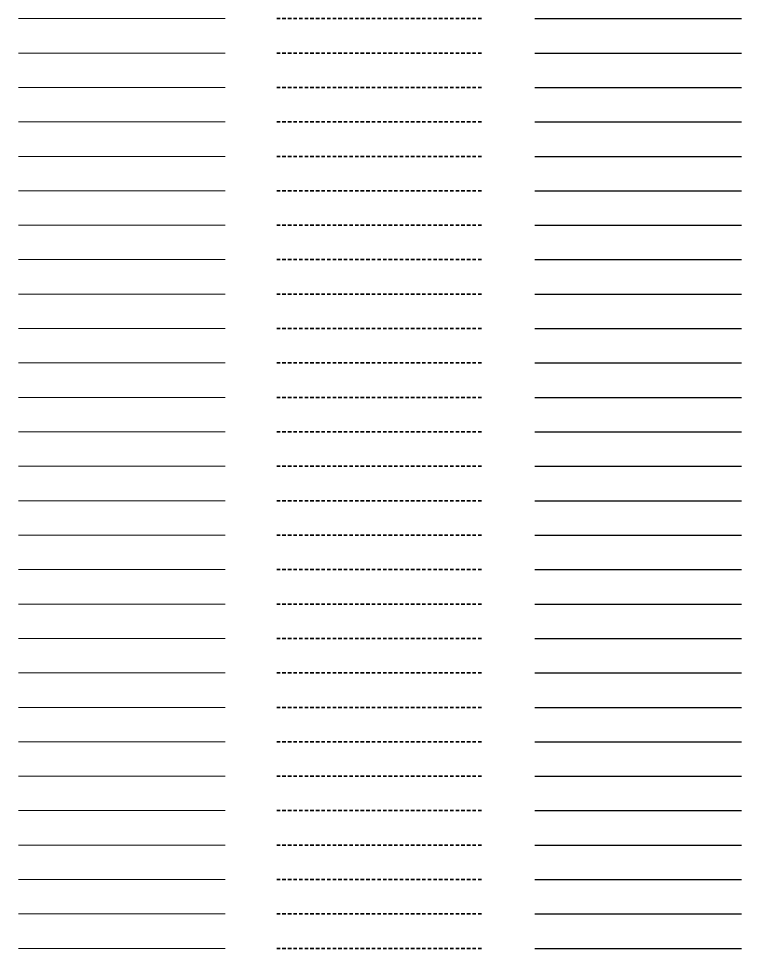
# Model space of a CAD drawing. Header units: metres. Extents: x -170 to 2070, y -13 to 17840.
# Drawn here: x 150 to 570, y 16740 to 17280 of the extents above; entities that cross this region are included whole.
import ezdxf

# ---------------------------------------------------------------- set-up
doc = ezdxf.new("R2010")
doc.units = ezdxf.units.M
doc.linetypes.add('KL-SO', pattern=[3.25, 2, -1.25])
for name, color, linetype, lineweight in [('B-OI-KL-ET_OV_AANSLUITNET_230 V_4x150Al as50Cu-G', 14, 'Continuous', 18), ('B-OI-KL-ET_OV_AANSLUITNET_230 V_4x16Cu as16-G', 14, 'Continuous', 18), ('B-OI-KL-ET_OV_AANSLUITNET_230 V_4x2.5Cu as2.5-G', 14, 'Continuous', 18), ('B-OI-KL-ET_OV_AANSLUITNET_230 V_4x50Al 4x2.5Cu as25Cu-G', 14, 'Continuous', 18), ('B-OI-KL-ET_OV_AANSLUITNET_230 V_4x6Cu as6-G', 14, 'Continuous', 18), ('B-OI-KL-ET_OV_AANSLUITNET_230 V_4x95Al 4x6Cu as35Cu-G', 14, 'Continuous', 18), ('B-OI-KL-ET_OV_AANSLUITNET_230 V_5x10Cu-G', 14, 'Continuous', 18), ('B-OI-KL-ET_OV_AANSLUITNET_230 V_5x16Cu-G', 14, 'Continuous', 18), ('B-OI-KL-ET_OV_AANSLUITNET_230 V_OVERIG-G', 14, 'Continuous', 18), ('B-OI-KL-ET_OV_AANSLUITNET_400 V_2x2.5Cu as2.5-G', 14, 'Continuous', 18), ('B-OI-KL-ET_OV_AANSLUITNET_400 V_3x10Cu as10-G', 14, 'Continuous', 18), ('B-OI-KL-ET_OV_AANSLUITNET_400 V_3x2.5Cu as2.5-G', 14, 'Continuous', 18), ('B-OI-KL-ET_OV_AANSLUITNET_400 V_3x6Cu as6-G', 14, 'Continuous', 18), ('B-OI-KL-ET_OV_AANSLUITNET_400 V_4x10Cu as10-G', 14, 'Continuous', 18), ('B-OI-KL-ET_OV_AANSLUITNET_400 V_4x150Al 4x6Cu as50Cu-G', 14, 'Continuous', 18), ('B-OI-KL-ET_OV_AANSLUITNET_400 V_4x150Al as50Cu-G', 14, 'Continuous', 18), ('B-OI-KL-ET_OV_AANSLUITNET_400 V_4x16Cu as16-G', 14, 'Continuous', 18), ('B-OI-KL-ET_OV_AANSLUITNET_400 V_4x2.5Cu as2.5-G', 14, 'Continuous', 18), ('B-OI-KL-ET_OV_AANSLUITNET_400 V_4x50Al 4x2.5Cu as25Cu-G', 14, 'Continuous', 18), ('B-OI-KL-ET_OV_AANSLUITNET_400 V_4x6Cu as6-G', 14, 'Continuous', 18), ('B-OI-KL-ET_OV_AANSLUITNET_400 V_4x95Al 4x6Cu as35Cu-G', 14, 'Continuous', 18), ('B-OI-KL-ET_OV_AANSLUITNET_400 V_5x10Cu-G', 14, 'Continuous', 18), ('B-OI-KL-ET_OV_AANSLUITNET_400 V_5x16Cu-G', 14, 'Continuous', 18), ('B-OI-KL-ET_OV_AANSLUITNET_400 V_OVERIG-G', 14, 'Continuous', 18), ('B-OI-KL-ET_OV_DISTRIBUTIE_230 V_2x2.5Cu as2.5-G', 14, 'Continuous', 18), ('B-OI-KL-ET_OV_DISTRIBUTIE_230 V_3x10Cu as10-G', 14, 'Continuous', 18), ('B-OI-KL-ET_OV_DISTRIBUTIE_230 V_3x2.5Cu as2.5-G', 14, 'Continuous', 18), ('B-OI-KL-ET_OV_DISTRIBUTIE_230 V_3x6Cu as6-G', 14, 'Continuous', 18), ('N-OI-KL-ET_OV_AANSLUITNET_230 V_4x150Al as50Cu-G', 14, 'KL-SO', 35), ('N-OI-KL-ET_OV_AANSLUITNET_230 V_4x16Cu as16-G', 14, 'KL-SO', 35), ('N-OI-KL-ET_OV_AANSLUITNET_230 V_4x2.5Cu as2.5-G', 14, 'KL-SO', 35), ('N-OI-KL-ET_OV_AANSLUITNET_230 V_4x50Al 4x2.5Cu as25Cu-G', 14, 'KL-SO', 35), ('N-OI-KL-ET_OV_AANSLUITNET_230 V_4x6Cu as6-G', 14, 'KL-SO', 35), ('N-OI-KL-ET_OV_AANSLUITNET_230 V_4x95Al 4x6Cu as35Cu-G', 14, 'KL-SO', 35), ('N-OI-KL-ET_OV_AANSLUITNET_230 V_5x10Cu-G', 14, 'KL-SO', 35), ('N-OI-KL-ET_OV_AANSLUITNET_230 V_5x16Cu-G', 14, 'KL-SO', 35), ('N-OI-KL-ET_OV_AANSLUITNET_230 V_OVERIG-G', 14, 'KL-SO', 35), ('N-OI-KL-ET_OV_AANSLUITNET_400 V_2x2.5Cu as2.5-G', 14, 'KL-SO', 35), ('N-OI-KL-ET_OV_AANSLUITNET_400 V_3x10Cu as10-G', 14, 'KL-SO', 35), ('N-OI-KL-ET_OV_AANSLUITNET_400 V_3x2.5Cu as2.5-G', 14, 'KL-SO', 35), ('N-OI-KL-ET_OV_AANSLUITNET_400 V_3x6Cu as6-G', 14, 'KL-SO', 35), ('N-OI-KL-ET_OV_AANSLUITNET_400 V_4x10Cu as10-G', 14, 'KL-SO', 35), ('N-OI-KL-ET_OV_AANSLUITNET_400 V_4x150Al 4x6Cu as50Cu-G', 14, 'KL-SO', 35), ('N-OI-KL-ET_OV_AANSLUITNET_400 V_4x150Al as50Cu-G', 14, 'KL-SO', 35), ('N-OI-KL-ET_OV_AANSLUITNET_400 V_4x16Cu as16-G', 14, 'KL-SO', 35), ('N-OI-KL-ET_OV_AANSLUITNET_400 V_4x2.5Cu as2.5-G', 14, 'KL-SO', 35), ('N-OI-KL-ET_OV_AANSLUITNET_400 V_4x50Al 4x2.5Cu as25Cu-G', 14, 'KL-SO', 35), ('N-OI-KL-ET_OV_AANSLUITNET_400 V_4x6Cu as6-G', 14, 'KL-SO', 35), ('N-OI-KL-ET_OV_AANSLUITNET_400 V_4x95Al 4x6Cu as35Cu-G', 14, 'KL-SO', 35), ('N-OI-KL-ET_OV_AANSLUITNET_400 V_5x10Cu-G', 14, 'KL-SO', 35), ('N-OI-KL-ET_OV_AANSLUITNET_400 V_5x16Cu-G', 14, 'KL-SO', 35), ('N-OI-KL-ET_OV_AANSLUITNET_400 V_OVERIG-G', 14, 'KL-SO', 35), ('N-OI-KL-ET_OV_DISTRIBUTIE_230 V_2x2.5Cu as2.5-G', 14, 'KL-SO', 35), ('N-OI-KL-ET_OV_DISTRIBUTIE_230 V_3x10Cu as10-G', 14, 'KL-SO', 35), ('N-OI-KL-ET_OV_DISTRIBUTIE_230 V_3x2.5Cu as2.5-G', 14, 'KL-SO', 35), ('N-OI-KL-ET_OV_DISTRIBUTIE_230 V_3x6Cu as6-G', 14, 'KL-SO', 35), ('V-OI-KL-ET_OV_AANSLUITNET_230 V_4x150Al as50Cu-G', 14, 'V-KL-SO', 25), ('V-OI-KL-ET_OV_AANSLUITNET_230 V_4x16Cu as16-G', 14, 'V-KL-SO', 25), ('V-OI-KL-ET_OV_AANSLUITNET_230 V_4x2.5Cu as2.5-G', 14, 'V-KL-SO', 25), ('V-OI-KL-ET_OV_AANSLUITNET_230 V_4x50Al 4x2.5Cu as25Cu-G', 14, 'V-KL-SO', 25), ('V-OI-KL-ET_OV_AANSLUITNET_230 V_4x6Cu as6-G', 14, 'V-KL-SO', 25), ('V-OI-KL-ET_OV_AANSLUITNET_230 V_4x95Al 4x6Cu as35Cu-G', 14, 'V-KL-SO', 25), ('V-OI-KL-ET_OV_AANSLUITNET_230 V_5x10Cu-G', 14, 'V-KL-SO', 25), ('V-OI-KL-ET_OV_AANSLUITNET_230 V_5x16Cu-G', 14, 'V-KL-SO', 25), ('V-OI-KL-ET_OV_AANSLUITNET_230 V_OVERIG-G', 14, 'V-KL-SO', 25), ('V-OI-KL-ET_OV_AANSLUITNET_400 V_2x2.5Cu as2.5-G', 14, 'V-KL-SO', 25), ('V-OI-KL-ET_OV_AANSLUITNET_400 V_3x10Cu as10-G', 14, 'V-KL-SO', 25), ('V-OI-KL-ET_OV_AANSLUITNET_400 V_3x2.5Cu as2.5-G', 14, 'V-KL-SO', 25), ('V-OI-KL-ET_OV_AANSLUITNET_400 V_3x6Cu as6-G', 14, 'V-KL-SO', 25), ('V-OI-KL-ET_OV_AANSLUITNET_400 V_4x10Cu as10-G', 14, 'V-KL-SO', 25), ('V-OI-KL-ET_OV_AANSLUITNET_400 V_4x150Al 4x6Cu as50Cu-G', 14, 'V-KL-SO', 25), ('V-OI-KL-ET_OV_AANSLUITNET_400 V_4x150Al as50Cu-G', 14, 'V-KL-SO', 25), ('V-OI-KL-ET_OV_AANSLUITNET_400 V_4x16Cu as16-G', 14, 'V-KL-SO', 25), ('V-OI-KL-ET_OV_AANSLUITNET_400 V_4x2.5Cu as2.5-G', 14, 'V-KL-SO', 25), ('V-OI-KL-ET_OV_AANSLUITNET_400 V_4x50Al 4x2.5Cu as25Cu-G', 14, 'V-KL-SO', 25), ('V-OI-KL-ET_OV_AANSLUITNET_400 V_4x6Cu as6-G', 14, 'V-KL-SO', 25), ('V-OI-KL-ET_OV_AANSLUITNET_400 V_4x95Al 4x6Cu as35Cu-G', 14, 'V-KL-SO', 25), ('V-OI-KL-ET_OV_AANSLUITNET_400 V_5x10Cu-G', 14, 'V-KL-SO', 25), ('V-OI-KL-ET_OV_AANSLUITNET_400 V_5x16Cu-G', 14, 'V-KL-SO', 25), ('V-OI-KL-ET_OV_AANSLUITNET_400 V_OVERIG-G', 14, 'V-KL-SO', 25), ('V-OI-KL-ET_OV_DISTRIBUTIE_230 V_2x2.5Cu as2.5-G', 14, 'V-KL-SO', 25), ('V-OI-KL-ET_OV_DISTRIBUTIE_230 V_3x10Cu as10-G', 14, 'V-KL-SO', 25), ('V-OI-KL-ET_OV_DISTRIBUTIE_230 V_3x2.5Cu as2.5-G', 14, 'V-KL-SO', 25), ('V-OI-KL-ET_OV_DISTRIBUTIE_230 V_3x6Cu as6-G', 14, 'V-KL-SO', 25)]:
    doc.layers.add(name, color=color, linetype=linetype, lineweight=lineweight)
doc.linetypes.add('V-KL-SO', pattern='A,2,[24,nlcs.shx,S=0.75,R=0,X=0,Y=0],2', length=4)

msp = doc.modelspace()

# ---------------------------------------------------------------- linework, layer by layer
at = {"layer": 'B-OI-KL-ET_OV_AANSLUITNET_230 V_4x150Al as50Cu-G'}
msp.add_line((150, 16740), (270, 16740), dxfattribs=at)
at = {"layer": 'B-OI-KL-ET_OV_AANSLUITNET_230 V_4x16Cu as16-G'}
msp.add_line((150, 16760), (270, 16760), dxfattribs=at)
at = {"layer": 'B-OI-KL-ET_OV_AANSLUITNET_230 V_4x2.5Cu as2.5-G'}
msp.add_line((150, 16780), (270, 16780), dxfattribs=at)
at = {"layer": 'B-OI-KL-ET_OV_AANSLUITNET_230 V_4x50Al 4x2.5Cu as25Cu-G'}
msp.add_line((150, 16800), (270, 16800), dxfattribs=at)
at = {"layer": 'B-OI-KL-ET_OV_AANSLUITNET_230 V_4x6Cu as6-G'}
msp.add_line((150, 16820), (270, 16820), dxfattribs=at)
at = {"layer": 'B-OI-KL-ET_OV_AANSLUITNET_230 V_4x95Al 4x6Cu as35Cu-G'}
msp.add_line((150, 16840), (270, 16840), dxfattribs=at)
at = {"layer": 'B-OI-KL-ET_OV_AANSLUITNET_230 V_5x10Cu-G'}
msp.add_line((150, 16860), (270, 16860), dxfattribs=at)
at = {"layer": 'B-OI-KL-ET_OV_AANSLUITNET_230 V_5x16Cu-G'}
msp.add_line((150, 16880), (270, 16880), dxfattribs=at)
at = {"layer": 'B-OI-KL-ET_OV_AANSLUITNET_230 V_OVERIG-G'}
msp.add_line((150, 16900), (270, 16900), dxfattribs=at)
at = {"layer": 'B-OI-KL-ET_OV_AANSLUITNET_400 V_2x2.5Cu as2.5-G'}
msp.add_line((150, 16920), (270, 16920), dxfattribs=at)
at = {"layer": 'B-OI-KL-ET_OV_AANSLUITNET_400 V_3x10Cu as10-G'}
msp.add_line((150, 16940), (270, 16940), dxfattribs=at)
at = {"layer": 'B-OI-KL-ET_OV_AANSLUITNET_400 V_3x2.5Cu as2.5-G'}
msp.add_line((150, 16960), (270, 16960), dxfattribs=at)
at = {"layer": 'B-OI-KL-ET_OV_AANSLUITNET_400 V_3x6Cu as6-G'}
msp.add_line((150, 16980), (270, 16980), dxfattribs=at)
at = {"layer": 'B-OI-KL-ET_OV_AANSLUITNET_400 V_4x10Cu as10-G'}
msp.add_line((150, 17000), (270, 17000), dxfattribs=at)
at = {"layer": 'B-OI-KL-ET_OV_AANSLUITNET_400 V_4x150Al 4x6Cu as50Cu-G'}
msp.add_line((150, 17020), (270, 17020), dxfattribs=at)
at = {"layer": 'B-OI-KL-ET_OV_AANSLUITNET_400 V_4x150Al as50Cu-G'}
msp.add_line((150, 17040), (270, 17040), dxfattribs=at)
at = {"layer": 'B-OI-KL-ET_OV_AANSLUITNET_400 V_4x16Cu as16-G'}
msp.add_line((150, 17060), (270, 17060), dxfattribs=at)
at = {"layer": 'B-OI-KL-ET_OV_AANSLUITNET_400 V_4x2.5Cu as2.5-G'}
msp.add_line((150, 17080), (270, 17080), dxfattribs=at)
at = {"layer": 'B-OI-KL-ET_OV_AANSLUITNET_400 V_4x50Al 4x2.5Cu as25Cu-G'}
msp.add_line((150, 17100), (270, 17100), dxfattribs=at)
at = {"layer": 'B-OI-KL-ET_OV_AANSLUITNET_400 V_4x6Cu as6-G'}
msp.add_line((150, 17120), (270, 17120), dxfattribs=at)
at = {"layer": 'B-OI-KL-ET_OV_AANSLUITNET_400 V_4x95Al 4x6Cu as35Cu-G'}
msp.add_line((150, 17140), (270, 17140), dxfattribs=at)
at = {"layer": 'B-OI-KL-ET_OV_AANSLUITNET_400 V_5x10Cu-G'}
msp.add_line((150, 17160), (270, 17160), dxfattribs=at)
at = {"layer": 'B-OI-KL-ET_OV_AANSLUITNET_400 V_5x16Cu-G'}
msp.add_line((150, 17180), (270, 17180), dxfattribs=at)
at = {"layer": 'B-OI-KL-ET_OV_AANSLUITNET_400 V_OVERIG-G'}
msp.add_line((150, 17200), (270, 17200), dxfattribs=at)
at = {"layer": 'B-OI-KL-ET_OV_DISTRIBUTIE_230 V_2x2.5Cu as2.5-G'}
msp.add_line((150, 17220), (270, 17220), dxfattribs=at)
at = {"layer": 'B-OI-KL-ET_OV_DISTRIBUTIE_230 V_3x10Cu as10-G'}
msp.add_line((150, 17240), (270, 17240), dxfattribs=at)
at = {"layer": 'B-OI-KL-ET_OV_DISTRIBUTIE_230 V_3x2.5Cu as2.5-G'}
msp.add_line((150, 17260), (270, 17260), dxfattribs=at)
at = {"layer": 'B-OI-KL-ET_OV_DISTRIBUTIE_230 V_3x6Cu as6-G'}
msp.add_line((150, 17280), (270, 17280), dxfattribs=at)
at = {"layer": 'N-OI-KL-ET_OV_AANSLUITNET_230 V_4x150Al as50Cu-G'}
msp.add_line((300, 16740), (420, 16740), dxfattribs=at)
at = {"layer": 'N-OI-KL-ET_OV_AANSLUITNET_230 V_4x16Cu as16-G'}
msp.add_line((300, 16760), (420, 16760), dxfattribs=at)
at = {"layer": 'N-OI-KL-ET_OV_AANSLUITNET_230 V_4x2.5Cu as2.5-G'}
msp.add_line((300, 16780), (420, 16780), dxfattribs=at)
at = {"layer": 'N-OI-KL-ET_OV_AANSLUITNET_230 V_4x50Al 4x2.5Cu as25Cu-G'}
msp.add_line((300, 16800), (420, 16800), dxfattribs=at)
at = {"layer": 'N-OI-KL-ET_OV_AANSLUITNET_230 V_4x6Cu as6-G'}
msp.add_line((300, 16820), (420, 16820), dxfattribs=at)
at = {"layer": 'N-OI-KL-ET_OV_AANSLUITNET_230 V_4x95Al 4x6Cu as35Cu-G'}
msp.add_line((300, 16840), (420, 16840), dxfattribs=at)
at = {"layer": 'N-OI-KL-ET_OV_AANSLUITNET_230 V_5x10Cu-G'}
msp.add_line((300, 16860), (420, 16860), dxfattribs=at)
at = {"layer": 'N-OI-KL-ET_OV_AANSLUITNET_230 V_5x16Cu-G'}
msp.add_line((300, 16880), (420, 16880), dxfattribs=at)
at = {"layer": 'N-OI-KL-ET_OV_AANSLUITNET_230 V_OVERIG-G'}
msp.add_line((300, 16900), (420, 16900), dxfattribs=at)
at = {"layer": 'N-OI-KL-ET_OV_AANSLUITNET_400 V_2x2.5Cu as2.5-G'}
msp.add_line((300, 16920), (420, 16920), dxfattribs=at)
at = {"layer": 'N-OI-KL-ET_OV_AANSLUITNET_400 V_3x10Cu as10-G'}
msp.add_line((300, 16940), (420, 16940), dxfattribs=at)
at = {"layer": 'N-OI-KL-ET_OV_AANSLUITNET_400 V_3x2.5Cu as2.5-G'}
msp.add_line((300, 16960), (420, 16960), dxfattribs=at)
at = {"layer": 'N-OI-KL-ET_OV_AANSLUITNET_400 V_3x6Cu as6-G'}
msp.add_line((300, 16980), (420, 16980), dxfattribs=at)
at = {"layer": 'N-OI-KL-ET_OV_AANSLUITNET_400 V_4x10Cu as10-G'}
msp.add_line((300, 17000), (420, 17000), dxfattribs=at)
at = {"layer": 'N-OI-KL-ET_OV_AANSLUITNET_400 V_4x150Al 4x6Cu as50Cu-G'}
msp.add_line((300, 17020), (420, 17020), dxfattribs=at)
at = {"layer": 'N-OI-KL-ET_OV_AANSLUITNET_400 V_4x150Al as50Cu-G'}
msp.add_line((300, 17040), (420, 17040), dxfattribs=at)
at = {"layer": 'N-OI-KL-ET_OV_AANSLUITNET_400 V_4x16Cu as16-G'}
msp.add_line((300, 17060), (420, 17060), dxfattribs=at)
at = {"layer": 'N-OI-KL-ET_OV_AANSLUITNET_400 V_4x2.5Cu as2.5-G'}
msp.add_line((300, 17080), (420, 17080), dxfattribs=at)
at = {"layer": 'N-OI-KL-ET_OV_AANSLUITNET_400 V_4x50Al 4x2.5Cu as25Cu-G'}
msp.add_line((300, 17100), (420, 17100), dxfattribs=at)
at = {"layer": 'N-OI-KL-ET_OV_AANSLUITNET_400 V_4x6Cu as6-G'}
msp.add_line((300, 17120), (420, 17120), dxfattribs=at)
at = {"layer": 'N-OI-KL-ET_OV_AANSLUITNET_400 V_4x95Al 4x6Cu as35Cu-G'}
msp.add_line((300, 17140), (420, 17140), dxfattribs=at)
at = {"layer": 'N-OI-KL-ET_OV_AANSLUITNET_400 V_5x10Cu-G'}
msp.add_line((300, 17160), (420, 17160), dxfattribs=at)
at = {"layer": 'N-OI-KL-ET_OV_AANSLUITNET_400 V_5x16Cu-G'}
msp.add_line((300, 17180), (420, 17180), dxfattribs=at)
at = {"layer": 'N-OI-KL-ET_OV_AANSLUITNET_400 V_OVERIG-G'}
msp.add_line((300, 17200), (420, 17200), dxfattribs=at)
at = {"layer": 'N-OI-KL-ET_OV_DISTRIBUTIE_230 V_2x2.5Cu as2.5-G'}
msp.add_line((300, 17220), (420, 17220), dxfattribs=at)
at = {"layer": 'N-OI-KL-ET_OV_DISTRIBUTIE_230 V_3x10Cu as10-G'}
msp.add_line((300, 17240), (420, 17240), dxfattribs=at)
at = {"layer": 'N-OI-KL-ET_OV_DISTRIBUTIE_230 V_3x2.5Cu as2.5-G'}
msp.add_line((300, 17260), (420, 17260), dxfattribs=at)
at = {"layer": 'N-OI-KL-ET_OV_DISTRIBUTIE_230 V_3x6Cu as6-G'}
msp.add_line((300, 17280), (420, 17280), dxfattribs=at)
at = {"layer": 'V-OI-KL-ET_OV_AANSLUITNET_230 V_4x150Al as50Cu-G'}
msp.add_line((450, 16740), (570, 16740), dxfattribs=at)
at = {"layer": 'V-OI-KL-ET_OV_AANSLUITNET_230 V_4x16Cu as16-G'}
msp.add_line((450, 16760), (570, 16760), dxfattribs=at)
at = {"layer": 'V-OI-KL-ET_OV_AANSLUITNET_230 V_4x2.5Cu as2.5-G'}
msp.add_line((450, 16780), (570, 16780), dxfattribs=at)
at = {"layer": 'V-OI-KL-ET_OV_AANSLUITNET_230 V_4x50Al 4x2.5Cu as25Cu-G'}
msp.add_line((450, 16800), (570, 16800), dxfattribs=at)
at = {"layer": 'V-OI-KL-ET_OV_AANSLUITNET_230 V_4x6Cu as6-G'}
msp.add_line((450, 16820), (570, 16820), dxfattribs=at)
at = {"layer": 'V-OI-KL-ET_OV_AANSLUITNET_230 V_4x95Al 4x6Cu as35Cu-G'}
msp.add_line((450, 16840), (570, 16840), dxfattribs=at)
at = {"layer": 'V-OI-KL-ET_OV_AANSLUITNET_230 V_5x10Cu-G'}
msp.add_line((450, 16860), (570, 16860), dxfattribs=at)
at = {"layer": 'V-OI-KL-ET_OV_AANSLUITNET_230 V_5x16Cu-G'}
msp.add_line((450, 16880), (570, 16880), dxfattribs=at)
at = {"layer": 'V-OI-KL-ET_OV_AANSLUITNET_230 V_OVERIG-G'}
msp.add_line((450, 16900), (570, 16900), dxfattribs=at)
at = {"layer": 'V-OI-KL-ET_OV_AANSLUITNET_400 V_2x2.5Cu as2.5-G'}
msp.add_line((450, 16920), (570, 16920), dxfattribs=at)
at = {"layer": 'V-OI-KL-ET_OV_AANSLUITNET_400 V_3x10Cu as10-G'}
msp.add_line((450, 16940), (570, 16940), dxfattribs=at)
at = {"layer": 'V-OI-KL-ET_OV_AANSLUITNET_400 V_3x2.5Cu as2.5-G'}
msp.add_line((450, 16960), (570, 16960), dxfattribs=at)
at = {"layer": 'V-OI-KL-ET_OV_AANSLUITNET_400 V_3x6Cu as6-G'}
msp.add_line((450, 16980), (570, 16980), dxfattribs=at)
at = {"layer": 'V-OI-KL-ET_OV_AANSLUITNET_400 V_4x10Cu as10-G'}
msp.add_line((450, 17000), (570, 17000), dxfattribs=at)
at = {"layer": 'V-OI-KL-ET_OV_AANSLUITNET_400 V_4x150Al 4x6Cu as50Cu-G'}
msp.add_line((450, 17020), (570, 17020), dxfattribs=at)
at = {"layer": 'V-OI-KL-ET_OV_AANSLUITNET_400 V_4x150Al as50Cu-G'}
msp.add_line((450, 17040), (570, 17040), dxfattribs=at)
at = {"layer": 'V-OI-KL-ET_OV_AANSLUITNET_400 V_4x16Cu as16-G'}
msp.add_line((450, 17060), (570, 17060), dxfattribs=at)
at = {"layer": 'V-OI-KL-ET_OV_AANSLUITNET_400 V_4x2.5Cu as2.5-G'}
msp.add_line((450, 17080), (570, 17080), dxfattribs=at)
at = {"layer": 'V-OI-KL-ET_OV_AANSLUITNET_400 V_4x50Al 4x2.5Cu as25Cu-G'}
msp.add_line((450, 17100), (570, 17100), dxfattribs=at)
at = {"layer": 'V-OI-KL-ET_OV_AANSLUITNET_400 V_4x6Cu as6-G'}
msp.add_line((450, 17120), (570, 17120), dxfattribs=at)
at = {"layer": 'V-OI-KL-ET_OV_AANSLUITNET_400 V_4x95Al 4x6Cu as35Cu-G'}
msp.add_line((450, 17140), (570, 17140), dxfattribs=at)
at = {"layer": 'V-OI-KL-ET_OV_AANSLUITNET_400 V_5x10Cu-G'}
msp.add_line((450, 17160), (570, 17160), dxfattribs=at)
at = {"layer": 'V-OI-KL-ET_OV_AANSLUITNET_400 V_5x16Cu-G'}
msp.add_line((450, 17180), (570, 17180), dxfattribs=at)
at = {"layer": 'V-OI-KL-ET_OV_AANSLUITNET_400 V_OVERIG-G'}
msp.add_line((450, 17200), (570, 17200), dxfattribs=at)
at = {"layer": 'V-OI-KL-ET_OV_DISTRIBUTIE_230 V_2x2.5Cu as2.5-G'}
msp.add_line((450, 17220), (570, 17220), dxfattribs=at)
at = {"layer": 'V-OI-KL-ET_OV_DISTRIBUTIE_230 V_3x10Cu as10-G'}
msp.add_line((450, 17240), (570, 17240), dxfattribs=at)
at = {"layer": 'V-OI-KL-ET_OV_DISTRIBUTIE_230 V_3x2.5Cu as2.5-G'}
msp.add_line((450, 17260), (570, 17260), dxfattribs=at)
at = {"layer": 'V-OI-KL-ET_OV_DISTRIBUTIE_230 V_3x6Cu as6-G'}
msp.add_line((450, 17280), (570, 17280), dxfattribs=at)

doc.saveas('drawing.dxf')
